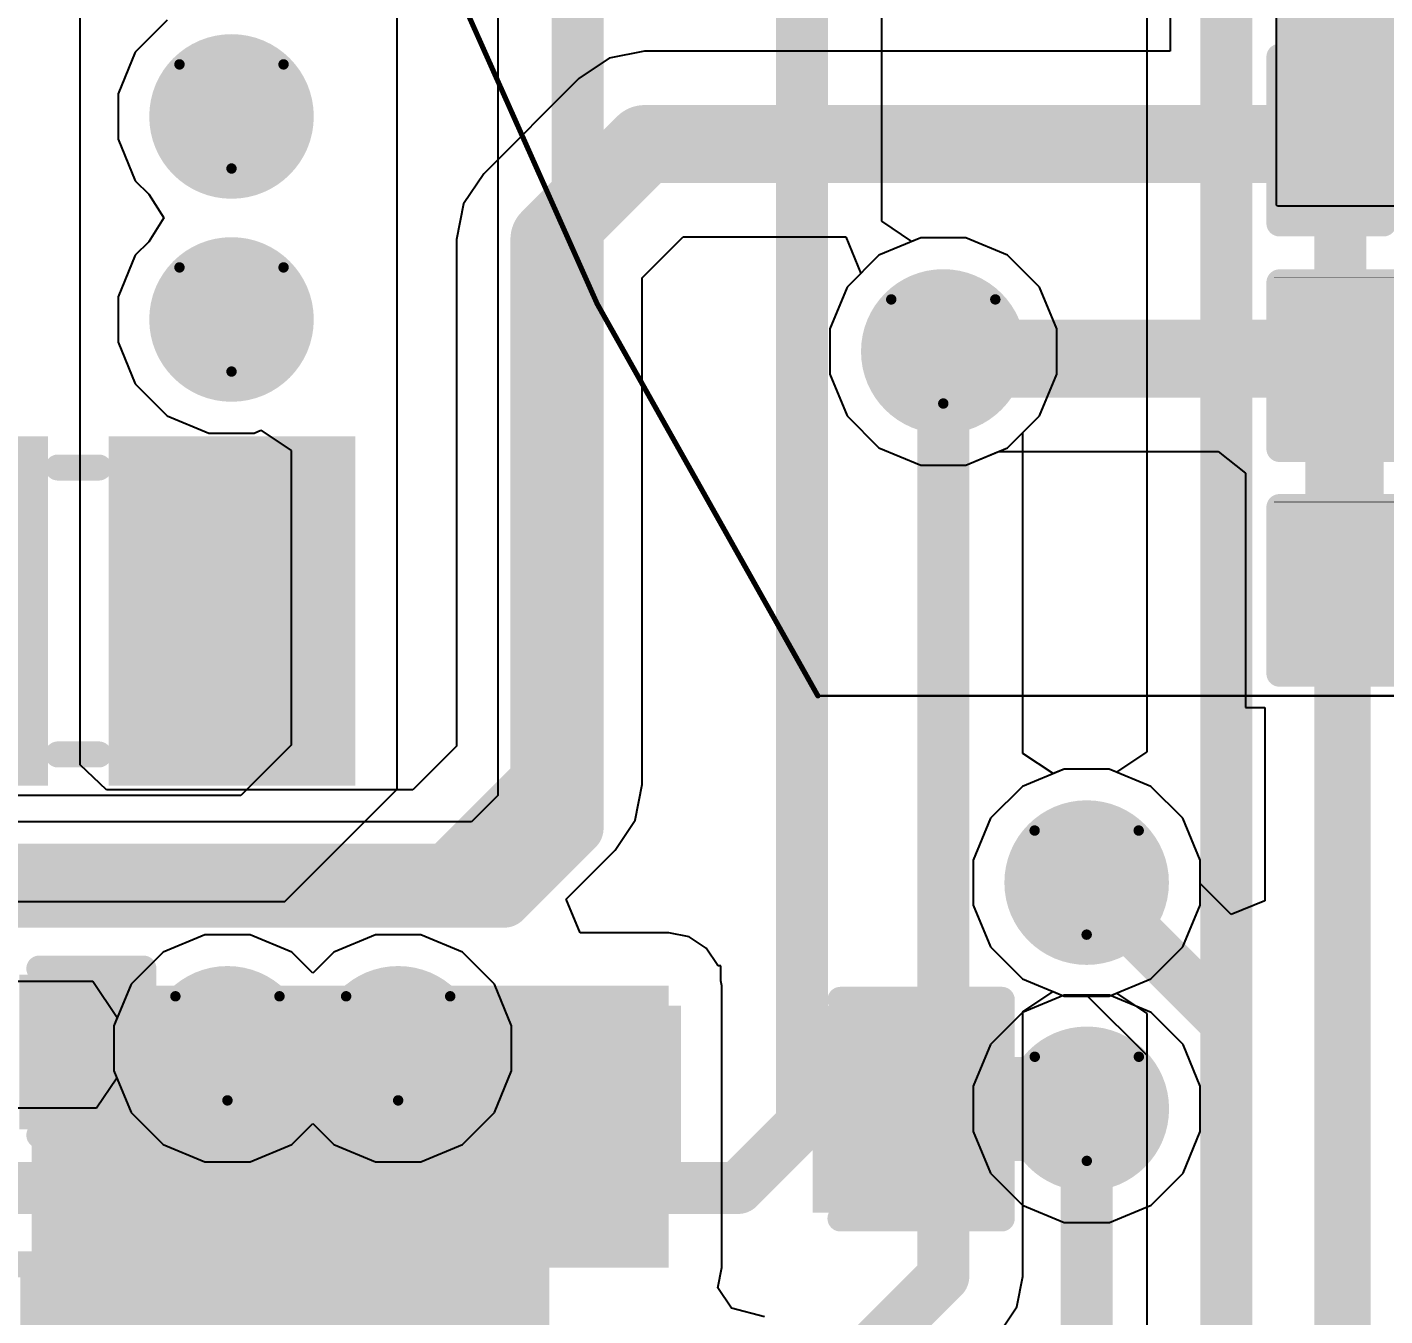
# Model space of a CAD drawing. Header units: inches. Extents: x -6 to 385, y -2 to 98.
# Drawn here: x 15.98 to 22.61, y 6.97 to 13.26 of the extents above; entities that cross this region are included whole.
import ezdxf

# ---------------------------------------------------------------- set-up
doc = ezdxf.new("R2010")
doc.units = ezdxf.units.IN
for name, color, linetype in [('Bottom Layer', 5, 'Continuous'), ('Bottom Overlay', 54, 'Continuous'), ('Bottom Paste', 16, 'Continuous'), ('Bottom Solder', 6, 'Continuous'), ('Dimensions', 6, 'Continuous'), ('Drill Drawing', 1, 'Continuous'), ('Layer 1', 16, 'Continuous'), ('Layer 2', 76, 'Continuous'), ('Top Layer', 1, 'Continuous'), ('Top Solder', 216, 'Continuous'), ('Via Holes', 16, 'Continuous')]:
    doc.layers.add(name, color=color, linetype=linetype)
doc.styles.add('Arial', font='', dxfattribs={"height": 0.2})
doc.styles.get('Arial').set_extended_font_data('Arial')

# ---------------------------------------------------------------- blocks, each defined once
blk = doc.blocks.new('R___0402_B_38')
at = {"layer": 'Bottom Layer'}
for points in [[(-0.2413025399999999, 0.3175025399999999), (-0.2413025400000001, -0.31749746), (-0.6985025399999999, -0.31749746), (-0.6985025399999999, 0.3175025400000001)], [(0.6985, 0.3175025399999999), (0.6985, -0.31749746), (0.2412999999999999, -0.31749746), (0.2413000000000001, 0.3175025400000001)]]:
    blk.add_hatch(color=5, dxfattribs=at).paths.add_polyline_path(points)
at = {"layer": 'Bottom Paste'}
for points in [[(-0.2413025399999999, 0.3175025399999999), (-0.2413025400000001, -0.31749746), (-0.6985025399999999, -0.31749746), (-0.6985025399999999, 0.3175025400000001)], [(0.6985, 0.3175025399999999), (0.6985, -0.31749746), (0.2412999999999999, -0.31749746), (0.2413000000000001, 0.3175025400000001)]]:
    blk.add_hatch(color=16, dxfattribs=at).paths.add_polyline_path(points)
at = {"layer": 'Bottom Solder'}
for points in [[(-0.1863013799999999, 0.3725036999999999), (-0.1863013800000001, -0.3724986200000001), (-0.7535037, -0.3724986199999999), (-0.7535037, 0.3725037)], [(0.75350116, 0.3725036999999999), (0.75350116, -0.3724986200000001), (0.1862988399999999, -0.3724986199999999), (0.18629884, 0.3725037)]]:
    blk.add_hatch(color=6, dxfattribs=at).paths.add_polyline_path(points)
at = {"layer": 'Bottom Overlay'}
for points, const_width in [([(-0.7874050799999999, -0.40639746), (-0.7874050799999999, 0.40640508)], 0.127), ([(-0.7874050799999999, 0.40640508), (0.78740254, 0.40640508)], 0.127), ([(0.7874, -0.40639746), (0.78740254, 0.40640508)], 0.127), ([(-0.8128, 0.4318), (0.8127974599999999, 0.43180254)], 0.0032258), ([(-0.7874050799999999, -0.40639746), (0.7874, -0.40639746)], 0.127)]:
    blk.add_lwpolyline(points, dxfattribs=dict(at, const_width=const_width))
for points, const_width in [([(-0.8191550799999999, 0.40640508, 1), (-0.75565508, 0.40640508, 1)], 0.0635), ([(-0.8191550799999999, 0.40640508, 1), (-0.75565508, 0.40640508, 1)], 0.0635), ([(0.75565254, 0.40640508, 1), (0.8191525399999998, 0.40640508, 1)], 0.0635), ([(0.75565254, 0.40640508, 1), (0.8191525399999998, 0.40640508, 1)], 0.0635), ([(-0.81360518, 0.4318, 1), (-0.8119948199999999, 0.4318, 1)], 0.0016129), ([(0.81199228, 0.43180254, 1), (0.8136026399999999, 0.43180254, 1)], 0.0016129), ([(-0.8191550799999999, -0.40639746, 1), (-0.75565508, -0.40639746, 1)], 0.0635), ([(-0.8191550799999999, -0.40639746, 1), (-0.75565508, -0.40639746, 1)], 0.0635), ([(0.7556499999999999, -0.40639746, 1), (0.8191499999999999, -0.40639746, 1)], 0.0635), ([(0.7556499999999999, -0.40639746, 1), (0.8191499999999999, -0.40639746, 1)], 0.0635)]:
    blk.add_lwpolyline(points, format="xyb", close=True, dxfattribs=dict(at, const_width=const_width))
blk = doc.blocks.new('R___0402_B_47')
at = {"layer": 'Bottom Layer'}
for points in [[(-0.24130508, 0.31750508), (-0.2413050799999999, -0.31749492), (-0.6985050799999999, -0.31749492), (-0.6985050799999999, 0.31750508)], [(0.69849746, 0.31750508), (0.69849746, -0.31749492), (0.24129746, -0.31749492), (0.24129746, 0.31750508)]]:
    blk.add_hatch(color=5, dxfattribs=at).paths.add_polyline_path(points)
at = {"layer": 'Bottom Paste'}
for points in [[(-0.24130508, 0.31750508), (-0.2413050799999999, -0.31749492), (-0.6985050799999999, -0.31749492), (-0.6985050799999999, 0.31750508)], [(0.69849746, 0.31750508), (0.69849746, -0.31749492), (0.24129746, -0.31749492), (0.24129746, 0.31750508)]]:
    blk.add_hatch(color=16, dxfattribs=at).paths.add_polyline_path(points)
at = {"layer": 'Bottom Solder'}
for points in [[(-0.18630392, 0.37250624), (-0.18630392, -0.37249608), (-0.75350624, -0.37249608), (-0.75350624, 0.37250624)], [(0.7534986199999999, 0.37250624), (0.7534986199999999, -0.37249608), (0.1862963, -0.37249608), (0.1862962999999999, 0.37250624)]]:
    blk.add_hatch(color=6, dxfattribs=at).paths.add_polyline_path(points)
at = {"layer": 'Bottom Overlay'}
for points, const_width in [([(-0.7874050799999999, 0.40640508), (-0.78740762, -0.4063923799999999)], 0.127), ([(0.7874, 0.4064076199999999), (-0.7874050799999999, 0.40640508)], 0.127), ([(0.7874, 0.4064076199999999), (0.78739746, -0.40639746)], 0.127), ([(0.8127974599999999, 0.43180254), (-0.8128, 0.4318)], 0.0032258), ([(0.78739746, -0.40639746), (-0.78740762, -0.4063923799999999)], 0.127)]:
    blk.add_lwpolyline(points, dxfattribs=dict(at, const_width=const_width))
for points, const_width in [([(-0.8191550799999999, 0.40640508, 1), (-0.75565508, 0.40640508, 1)], 0.0635), ([(-0.8191550799999999, 0.40640508, 1), (-0.75565508, 0.40640508, 1)], 0.0635), ([(0.7556499999999999, 0.4064076199999999, 1), (0.8191499999999999, 0.4064076199999999, 1)], 0.0635), ([(0.7556499999999999, 0.4064076199999999, 1), (0.8191499999999999, 0.4064076199999999, 1)], 0.0635), ([(-0.81360518, 0.4318, 1), (-0.8119948199999999, 0.4318, 1)], 0.0016129), ([(0.81199228, 0.43180254, 1), (0.8136026399999999, 0.43180254, 1)], 0.0016129), ([(-0.81915762, -0.4063923799999999, 1), (-0.7556576199999999, -0.4063923799999999, 1)], 0.0635), ([(-0.81915762, -0.4063923799999999, 1), (-0.7556576199999999, -0.4063923799999999, 1)], 0.0635), ([(0.7556474599999999, -0.40639746, 1), (0.8191474599999999, -0.40639746, 1)], 0.0635), ([(0.7556474599999999, -0.40639746, 1), (0.8191474599999999, -0.40639746, 1)], 0.0635)]:
    blk.add_lwpolyline(points, format="xyb", close=True, dxfattribs=dict(at, const_width=const_width))
blk = doc.blocks.new('R___0402_B_51')
at = {"layer": 'Bottom Layer'}
for points in [[(-0.2412999999999999, 0.3174999999999999), (-0.2413000000000001, -0.3175), (-0.6985, -0.3174999999999999), (-0.6985, 0.3175)], [(0.6985, 0.3175025399999999), (0.6985, -0.31749746), (0.2412999999999999, -0.31749746), (0.2413000000000001, 0.3175025400000001)]]:
    blk.add_hatch(color=5, dxfattribs=at).paths.add_polyline_path(points)
at = {"layer": 'Bottom Paste'}
for points in [[(-0.2412999999999999, 0.3174999999999999), (-0.2413000000000001, -0.3175), (-0.6985, -0.3174999999999999), (-0.6985, 0.3175)], [(0.6985, 0.3175025399999999), (0.6985, -0.31749746), (0.2412999999999999, -0.31749746), (0.2413000000000001, 0.3175025400000001)]]:
    blk.add_hatch(color=16, dxfattribs=at).paths.add_polyline_path(points)
at = {"layer": 'Bottom Solder'}
for points in [[(-0.1862988399999999, 0.3725011599999999), (-0.18629884, -0.3725011600000001), (-0.75350116, -0.3725011599999999), (-0.75350116, 0.3725011600000001)], [(0.75350116, 0.3725036999999999), (0.75350116, -0.3724986200000001), (0.1862988399999999, -0.3724986199999999), (0.18629884, 0.3725037)]]:
    blk.add_hatch(color=6, dxfattribs=at).paths.add_polyline_path(points)
at = {"layer": 'Bottom Overlay'}
for points, const_width in [([(-0.7874, -0.40639746), (-0.7874, 0.4064)], 0.127), ([(-0.7874, 0.4064), (0.7874, 0.4064)], 0.127), ([(0.7874, 0.4064), (0.78740254, -0.40640254)], 0.127), ([(-0.8128, 0.4318), (0.8128, 0.4318)], 0.0032258), ([(-0.7874, -0.40639746), (0.78740254, -0.40640254)], 0.127)]:
    blk.add_lwpolyline(points, dxfattribs=dict(at, const_width=const_width))
for points, const_width in [([(-0.8191499999999999, 0.4064, 1), (-0.7556499999999999, 0.4064, 1)], 0.0635), ([(-0.8191499999999999, 0.4064, 1), (-0.7556499999999999, 0.4064, 1)], 0.0635), ([(0.7556499999999999, 0.4064, 1), (0.8191499999999999, 0.4064, 1)], 0.0635), ([(0.7556499999999999, 0.4064, 1), (0.8191499999999999, 0.4064, 1)], 0.0635), ([(-0.81360518, 0.4318, 1), (-0.8119948199999999, 0.4318, 1)], 0.0016129), ([(0.8119948199999999, 0.4318, 1), (0.81360518, 0.4318, 1)], 0.0016129), ([(-0.8191499999999999, -0.40639746, 1), (-0.7556499999999999, -0.40639746, 1)], 0.0635), ([(-0.8191499999999999, -0.40639746, 1), (-0.7556499999999999, -0.40639746, 1)], 0.0635), ([(0.75565254, -0.40640254, 1), (0.8191525399999998, -0.40640254, 1)], 0.0635), ([(0.75565254, -0.40640254, 1), (0.8191525399999998, -0.40640254, 1)], 0.0635)]:
    blk.add_lwpolyline(points, format="xyb", close=True, dxfattribs=dict(at, const_width=const_width))
blk = doc.blocks.new('C___0603_B_87')
at = {"layer": 'Bottom Layer'}
for points in [[(-1.143, -0.4445), (-1.143, 0.4445), (-0.3809999999999999, 0.4445), (-0.3809999999999999, -0.4445)], [(0.3809999999999999, -0.4445), (0.3809999999999999, 0.4445), (1.143, 0.4445), (1.143, -0.4445)]]:
    blk.add_hatch(color=5, dxfattribs=at).paths.add_polyline_path(points)
at = {"layer": 'Bottom Paste'}
for points in [[(-1.143, -0.4445), (-1.143, 0.4445), (-0.3809999999999999, 0.4445), (-0.3809999999999999, -0.4445)], [(0.3809999999999999, -0.4445), (0.3809999999999999, 0.4445), (1.143, 0.4445), (1.143, -0.4445)]]:
    blk.add_hatch(color=16, dxfattribs=at).paths.add_polyline_path(points)
at = {"layer": 'Bottom Solder'}
for points in [[(-1.20299988, -0.50449988), (-1.20299988, 0.50449988), (-0.3210001199999999, 0.50449988), (-0.3210001199999999, -0.50449988)], [(0.3210001199999999, -0.50449988), (0.3210001199999999, 0.50449988), (1.20299988, 0.50449988), (1.20299988, -0.50449988)]]:
    blk.add_hatch(color=6, dxfattribs=at).paths.add_polyline_path(points)
at = {"layer": 'Bottom Overlay', "const_width": 0.127}
for points in [[(-0.45720254, 0.5333974599999999), (-1.24460254, 0.5333974599999999)], [(-1.2446, -0.5334), (-1.24460254, 0.5333974599999999)], [(1.2446, 0.53340254), (0.4571999999999999, 0.53340254)], [(1.24460254, -0.5333974599999999), (1.2446, 0.53340254)], [(-0.4571999999999999, -0.5334), (-1.2446, -0.5334)], [(1.24460254, -0.5333974599999999), (0.45720254, -0.5333974599999999)]]:
    blk.add_lwpolyline(points, dxfattribs=at)
at = {"layer": 'Bottom Overlay', "const_width": 0.0635}
for points in [[(-1.27635254, 0.5333974599999999, 1), (-1.21285254, 0.5333974599999999, 1)], [(-1.27635254, 0.5333974599999999, 1), (-1.21285254, 0.5333974599999999, 1)], [(-0.4889525399999999, 0.5333974599999999, 1), (-0.42545254, 0.5333974599999999, 1)], [(0.42545, 0.53340254, 1), (0.4889499999999999, 0.53340254, 1)], [(1.21285, 0.53340254, 1), (1.27635, 0.53340254, 1)], [(1.21285, 0.53340254, 1), (1.27635, 0.53340254, 1)], [(-1.27635, -0.5334, 1), (-1.21285, -0.5334, 1)], [(-1.27635, -0.5334, 1), (-1.21285, -0.5334, 1)], [(-0.4889499999999999, -0.5334, 1), (-0.42545, -0.5334, 1)], [(0.42545254, -0.5333974599999999, 1), (0.4889525399999999, -0.5333974599999999, 1)], [(1.21285254, -0.5333974599999999, 1), (1.27635254, -0.5333974599999999, 1)], [(1.21285254, -0.5333974599999999, 1), (1.27635254, -0.5333974599999999, 1)]]:
    blk.add_lwpolyline(points, format="xyb", close=True, dxfattribs=at)
blk = doc.blocks.new('C___0402_B_88')
at = {"layer": 'Bottom Layer'}
for points in [[(-0.2412974599999999, 0.3175025399999999), (-0.24129746, -0.31749746), (-0.69849746, -0.31749746), (-0.69849746, 0.3175025400000001)], [(0.6985, 0.3175025399999999), (0.6985, -0.31749746), (0.2412999999999999, -0.31749746), (0.2413000000000001, 0.3175025400000001)]]:
    blk.add_hatch(color=5, dxfattribs=at).paths.add_polyline_path(points)
at = {"layer": 'Bottom Paste'}
for points in [[(-0.2412974599999999, 0.3175025399999999), (-0.24129746, -0.31749746), (-0.69849746, -0.31749746), (-0.69849746, 0.3175025400000001)], [(0.6985, 0.3175025399999999), (0.6985, -0.31749746), (0.2412999999999999, -0.31749746), (0.2413000000000001, 0.3175025400000001)]]:
    blk.add_hatch(color=16, dxfattribs=at).paths.add_polyline_path(points)
at = {"layer": 'Bottom Solder'}
for points in [[(-0.1812975799999999, 0.3775024199999999), (-0.1812975800000001, -0.3774973400000001), (-0.7584973399999999, -0.3774973399999999), (-0.7584973399999999, 0.3775024200000001)], [(0.7584998799999999, 0.3775024199999999), (0.7584998799999999, -0.3774973400000001), (0.1813001199999999, -0.3774973399999999), (0.1813001200000001, 0.3775024200000001)]]:
    blk.add_hatch(color=6, dxfattribs=at).paths.add_polyline_path(points)
at = {"layer": 'Bottom Overlay', "const_width": 0.127}
for points in [[(-0.7874, 0.40640508), (-0.2794, 0.4064076199999999)], [(-0.7874, -0.40639746), (-0.7874, 0.40640508)], [(0.2794, 0.40640508), (0.78740254, 0.40640508)], [(0.7874, -0.40639746), (0.78740254, 0.40640508)], [(-0.7874, -0.40639746), (-0.27939746, -0.40639492)], [(0.2794, -0.40639746), (0.7874, -0.40639746)]]:
    blk.add_lwpolyline(points, dxfattribs=at)
at = {"layer": 'Bottom Overlay', "const_width": 0.0635}
for points in [[(-0.8191499999999999, 0.40640508, 1), (-0.7556499999999999, 0.40640508, 1)], [(-0.8191499999999999, 0.40640508, 1), (-0.7556499999999999, 0.40640508, 1)], [(-0.31115, 0.4064076199999999, 1), (-0.24765, 0.4064076199999999, 1)], [(0.24765, 0.40640508, 1), (0.31115, 0.40640508, 1)], [(0.75565254, 0.40640508, 1), (0.8191525399999998, 0.40640508, 1)], [(0.75565254, 0.40640508, 1), (0.8191525399999998, 0.40640508, 1)], [(-0.8191499999999999, -0.40639746, 1), (-0.7556499999999999, -0.40639746, 1)], [(-0.8191499999999999, -0.40639746, 1), (-0.7556499999999999, -0.40639746, 1)], [(-0.31114746, -0.40639492, 1), (-0.24764746, -0.40639492, 1)], [(0.24765, -0.40639746, 1), (0.31115, -0.40639746, 1)], [(0.7556499999999999, -0.40639746, 1), (0.8191499999999999, -0.40639746, 1)], [(0.7556499999999999, -0.40639746, 1), (0.8191499999999999, -0.40639746, 1)]]:
    blk.add_lwpolyline(points, format="xyb", close=True, dxfattribs=at)
blk = doc.blocks.new('T____0805_B_97')
at = {"layer": 'Bottom Layer'}
for points in [[(-1.24999623, 0.75000231), (-0.24999569, 0.75000231), (-0.24999569, -0.74999723), (-1.24999623, -0.74999723)], [(0.25000077, 0.75000231), (1.25000131, 0.75000231), (1.25000131, -0.74999723), (0.25000077, -0.74999723)]]:
    blk.add_hatch(color=5, dxfattribs=at).paths.add_polyline_path(points)
at = {"layer": 'Bottom Paste'}
for points in [[(-1.24999623, 0.75000231), (-0.24999569, 0.75000231), (-0.24999569, -0.74999723), (-1.24999623, -0.74999723)], [(0.25000077, 0.75000231), (1.25000131, 0.75000231), (1.25000131, -0.74999723), (0.25000077, -0.74999723)]]:
    blk.add_hatch(color=16, dxfattribs=at).paths.add_polyline_path(points)
at = {"layer": 'Bottom Solder'}
for points in [[(-1.35159623, 0.85160231), (-0.14839569, 0.85160231), (-0.14839569, -0.85159723), (-1.35159623, -0.85159723)], [(0.14840077, 0.85160231), (1.35160131, 0.85160231), (1.35160131, -0.85159723), (0.14840077, -0.85159723)]]:
    blk.add_hatch(color=6, dxfattribs=at).paths.add_polyline_path(points)
at = {"layer": 'Bottom Overlay', "const_width": 0.127}
for points in [[(-0.09999726, 0.7000036799999999), (0.10000234, 0.7000011399999999)], [(-0.09999726, -0.7000036799999999), (0.10000234, -0.6999985999999999)]]:
    blk.add_lwpolyline(points, dxfattribs=at)
at = {"layer": 'Bottom Overlay', "const_width": 0.0635}
for points in [[(-0.13174726, 0.7000036799999999, 1), (-0.06824726, 0.7000036799999999, 1)], [(0.06825234, 0.7000011399999999, 1), (0.13175234, 0.7000011399999999, 1)], [(-0.13174726, -0.7000036799999999, 1), (-0.06824726, -0.7000036799999999, 1)], [(0.06825234, -0.6999985999999999, 1), (0.13175234, -0.6999985999999999, 1)]]:
    blk.add_lwpolyline(points, format="xyb", close=True, dxfattribs=at)
at = {"layer": 'Bottom Overlay', "style": 'Arial', "text_generation_flag": 2}
blk.add_text('+', height=0.635, rotation=180, dxfattribs=at).set_placement((-1.26969774, 1.6153638))
blk = doc.blocks.new('C___0402_B_98')
at = {"layer": 'Bottom Layer'}
for points in [[(-0.2413, 0.3175), (-0.2412999999999999, -0.3175), (-0.6985, -0.3175), (-0.6985, 0.3175)], [(0.6985, 0.3175), (0.6985, -0.3175), (0.2413, -0.3175), (0.2412999999999999, 0.3175)]]:
    blk.add_hatch(color=5, dxfattribs=at).paths.add_polyline_path(points)
at = {"layer": 'Bottom Paste'}
for points in [[(-0.2413, 0.3175), (-0.2412999999999999, -0.3175), (-0.6985, -0.3175), (-0.6985, 0.3175)], [(0.6985, 0.3175), (0.6985, -0.3175), (0.2413, -0.3175), (0.2412999999999999, 0.3175)]]:
    blk.add_hatch(color=16, dxfattribs=at).paths.add_polyline_path(points)
at = {"layer": 'Bottom Solder'}
for points in [[(-0.18130012, 0.37749988), (-0.18130012, -0.37749988), (-0.7584998799999999, -0.37749988), (-0.7584998799999999, 0.37749988)], [(0.7584998799999999, 0.37749988), (0.7584998799999999, -0.37749988), (0.18130012, -0.37749988), (0.18130012, 0.37749988)]]:
    blk.add_hatch(color=6, dxfattribs=at).paths.add_polyline_path(points)
at = {"layer": 'Bottom Overlay', "const_width": 0.127}
for points in [[(-0.7874, 0.4064), (-0.7874, -0.4064)], [(-0.2794, 0.4064), (-0.7874, 0.4064)], [(0.7874, 0.4064), (0.2794, 0.4064)], [(0.7874, 0.4064), (0.7874, -0.4064)], [(-0.2794, -0.4064), (-0.7874, -0.4064)], [(0.7874, -0.4064), (0.2794, -0.4064)]]:
    blk.add_lwpolyline(points, dxfattribs=at)
at = {"layer": 'Bottom Overlay', "const_width": 0.0635}
for points in [[(-0.8191499999999999, 0.4064, 1), (-0.7556499999999999, 0.4064, 1)], [(-0.8191499999999999, 0.4064, 1), (-0.7556499999999999, 0.4064, 1)], [(-0.31115, 0.4064, 1), (-0.24765, 0.4064, 1)], [(0.24765, 0.4064, 1), (0.31115, 0.4064, 1)], [(0.7556499999999999, 0.4064, 1), (0.8191499999999999, 0.4064, 1)], [(0.7556499999999999, 0.4064, 1), (0.8191499999999999, 0.4064, 1)], [(-0.8191499999999999, -0.4064, 1), (-0.7556499999999999, -0.4064, 1)], [(-0.8191499999999999, -0.4064, 1), (-0.7556499999999999, -0.4064, 1)], [(-0.31115, -0.4064, 1), (-0.24765, -0.4064, 1)], [(0.24765, -0.4064, 1), (0.31115, -0.4064, 1)], [(0.7556499999999999, -0.4064, 1), (0.8191499999999999, -0.4064, 1)], [(0.7556499999999999, -0.4064, 1), (0.8191499999999999, -0.4064, 1)]]:
    blk.add_lwpolyline(points, format="xyb", close=True, dxfattribs=at)

msp = doc.modelspace()

# ---------------------------------------------------------------- hatches: boundary and pattern name
at = {"layer": 'Bottom Layer'}
for points in [[(22.07800004, 12.39391984), (22.867366, 12.39391984), (22.867366, 17.29499716), (22.07800004, 17.29499716)], [(16.00130404, 5.91549744), (18.52924412, 5.91549744), (18.52924412, 8.5852), (16.00130404, 8.5852)], [(17.23758808, 7.210313239999999), (19.11170676, 7.210313239999999), (19.11170676, 8.5852), (17.23758808, 8.5852)]]:
    msp.add_hatch(color=5, dxfattribs=at).paths.add_polyline_path(points)
h = msp.add_hatch(color=5, dxfattribs=at)
edge = h.paths.add_edge_path()
edge.add_arc((16.9774362, 12.827), 0.2999994, 0, 360)
h = msp.add_hatch(color=5, dxfattribs=at)
edge = h.paths.add_edge_path()
edge.add_arc((16.9774362, 11.8364), 0.2999994, 0, 360)
h = msp.add_hatch(color=5, dxfattribs=at)
edge = h.paths.add_edge_path()
edge.add_arc((20.45179044, 11.68029668), 0.2999994, 0, 360)
h = msp.add_hatch(color=5, dxfattribs=at)
edge = h.paths.add_edge_path()
edge.add_arc((21.1516214, 9.088754999999999), 0.2999994, 0, 360)
h = msp.add_hatch(color=5, dxfattribs=at)
edge = h.paths.add_edge_path()
edge.add_arc((16.9576115, 8.28000376), 0.2999994, 0, 360)
h = msp.add_hatch(color=5, dxfattribs=at)
edge = h.paths.add_edge_path()
edge.add_arc((17.7909093, 8.28000376), 0.2999994, 0, 360)
h = msp.add_hatch(color=5, dxfattribs=at)
edge = h.paths.add_edge_path()
edge.add_arc((21.15238848, 7.984896399999999), 0.2999994, 0, 360)
at = {"layer": 'Bottom Solder'}
h = msp.add_hatch(color=6, dxfattribs=at)
edge = h.paths.add_edge_path()
edge.add_arc((16.9774362, 12.827), 0.4015993999999999, 0, 360)
h = msp.add_hatch(color=6, dxfattribs=at)
edge = h.paths.add_edge_path()
edge.add_arc((16.9774362, 11.8364), 0.4015993999999999, 0, 360)
h = msp.add_hatch(color=6, dxfattribs=at)
edge = h.paths.add_edge_path()
edge.add_arc((20.45179044, 11.68029668), 0.4015993999999999, 0, 360)
h = msp.add_hatch(color=6, dxfattribs=at)
edge = h.paths.add_edge_path()
edge.add_arc((21.1516214, 9.088754999999999), 0.4015993999999999, 0, 360)
h = msp.add_hatch(color=6, dxfattribs=at)
edge = h.paths.add_edge_path()
edge.add_arc((16.9576115, 8.28000376), 0.4015993999999999, 0, 360)
h = msp.add_hatch(color=6, dxfattribs=at)
edge = h.paths.add_edge_path()
edge.add_arc((17.7909093, 8.28000376), 0.4015993999999999, 0, 360)
h = msp.add_hatch(color=6, dxfattribs=at)
edge = h.paths.add_edge_path()
edge.add_arc((21.15238848, 7.984896399999999), 0.4015993999999999, 0, 360)
at = {"layer": 'Layer 1'}
h = msp.add_hatch(color=16, dxfattribs=at)
edge = h.paths.add_edge_path()
edge.add_arc((16.9774362, 12.827), 0.2999994, 0, 360)
h = msp.add_hatch(color=16, dxfattribs=at)
edge = h.paths.add_edge_path()
edge.add_arc((16.9774362, 11.8364), 0.2999994, 0, 360)
h = msp.add_hatch(color=16, dxfattribs=at)
edge = h.paths.add_edge_path()
edge.add_arc((20.45179044, 11.68029668), 0.2999994, 0, 360)
h = msp.add_hatch(color=16, dxfattribs=at)
edge = h.paths.add_edge_path()
edge.add_arc((21.1516214, 9.088754999999999), 0.2999994, 0, 360)
h = msp.add_hatch(color=16, dxfattribs=at)
edge = h.paths.add_edge_path()
edge.add_arc((16.9576115, 8.28000376), 0.2999994, 0, 360)
h = msp.add_hatch(color=16, dxfattribs=at)
edge = h.paths.add_edge_path()
edge.add_arc((17.7909093, 8.28000376), 0.2999994, 0, 360)
h = msp.add_hatch(color=16, dxfattribs=at)
edge = h.paths.add_edge_path()
edge.add_arc((21.15238848, 7.984896399999999), 0.2999994, 0, 360)
at = {"layer": 'Layer 2'}
h = msp.add_hatch(color=76, dxfattribs=at)
edge = h.paths.add_edge_path()
edge.add_arc((16.9774362, 12.827), 0.2999994, 0, 360)
h = msp.add_hatch(color=76, dxfattribs=at)
edge = h.paths.add_edge_path()
edge.add_arc((16.9774362, 11.8364), 0.2999994, 0, 360)
h = msp.add_hatch(color=76, dxfattribs=at)
edge = h.paths.add_edge_path()
edge.add_arc((20.45179044, 11.68029668), 0.2999994, 0, 360)
h = msp.add_hatch(color=76, dxfattribs=at)
edge = h.paths.add_edge_path()
edge.add_arc((21.1516214, 9.088754999999999), 0.2999994, 0, 360)
h = msp.add_hatch(color=76, dxfattribs=at)
edge = h.paths.add_edge_path()
edge.add_arc((16.9576115, 8.28000376), 0.2999994, 0, 360)
h = msp.add_hatch(color=76, dxfattribs=at)
edge = h.paths.add_edge_path()
edge.add_arc((17.7909093, 8.28000376), 0.2999994, 0, 360)
h = msp.add_hatch(color=76, dxfattribs=at)
edge = h.paths.add_edge_path()
edge.add_arc((21.15238848, 7.984896399999999), 0.2999994, 0, 360)
at = {"layer": 'Top Layer'}
h = msp.add_hatch(color=1, dxfattribs=at)
edge = h.paths.add_edge_path()
edge.add_arc((16.9774362, 12.827), 0.2999994, 0, 360)
h = msp.add_hatch(color=1, dxfattribs=at)
edge = h.paths.add_edge_path()
edge.add_arc((16.9774362, 11.8364), 0.2999994, 0, 360)
h = msp.add_hatch(color=1, dxfattribs=at)
edge = h.paths.add_edge_path()
edge.add_arc((20.45179044, 11.68029668), 0.2999994, 0, 360)
h = msp.add_hatch(color=1, dxfattribs=at)
edge = h.paths.add_edge_path()
edge.add_arc((21.1516214, 9.088754999999999), 0.2999994, 0, 360)
h = msp.add_hatch(color=1, dxfattribs=at)
edge = h.paths.add_edge_path()
edge.add_arc((16.9576115, 8.28000376), 0.2999994, 0, 360)
h = msp.add_hatch(color=1, dxfattribs=at)
edge = h.paths.add_edge_path()
edge.add_arc((17.7909093, 8.28000376), 0.2999994, 0, 360)
h = msp.add_hatch(color=1, dxfattribs=at)
edge = h.paths.add_edge_path()
edge.add_arc((21.15238848, 7.984896399999999), 0.2999994, 0, 360)
at = {"layer": 'Top Solder'}
h = msp.add_hatch(color=216, dxfattribs=at)
edge = h.paths.add_edge_path()
edge.add_arc((16.9774362, 12.827), 0.4015993999999999, 0, 360)
h = msp.add_hatch(color=216, dxfattribs=at)
edge = h.paths.add_edge_path()
edge.add_arc((16.9774362, 11.8364), 0.4015993999999999, 0, 360)
h = msp.add_hatch(color=216, dxfattribs=at)
edge = h.paths.add_edge_path()
edge.add_arc((20.45179044, 11.68029668), 0.4015993999999999, 0, 360)
h = msp.add_hatch(color=216, dxfattribs=at)
edge = h.paths.add_edge_path()
edge.add_arc((21.1516214, 9.088754999999999), 0.4015993999999999, 0, 360)
h = msp.add_hatch(color=216, dxfattribs=at)
edge = h.paths.add_edge_path()
edge.add_arc((16.9576115, 8.28000376), 0.4015993999999999, 0, 360)
h = msp.add_hatch(color=216, dxfattribs=at)
edge = h.paths.add_edge_path()
edge.add_arc((17.7909093, 8.28000376), 0.4015993999999999, 0, 360)
h = msp.add_hatch(color=216, dxfattribs=at)
edge = h.paths.add_edge_path()
edge.add_arc((21.15238848, 7.984896399999999), 0.4015993999999999, 0, 360)
at = {"layer": 'Via Holes'}
h = msp.add_hatch(color=7, dxfattribs=at)
edge = h.paths.add_edge_path()
edge.add_arc((16.9774362, 12.827), 0.1499997, 0, 360)
h = msp.add_hatch(color=7, dxfattribs=at)
edge = h.paths.add_edge_path()
edge.add_arc((16.9774362, 11.8364), 0.1499997, 0, 360)
h = msp.add_hatch(color=7, dxfattribs=at)
edge = h.paths.add_edge_path()
edge.add_arc((20.45179044, 11.68029668), 0.1499997, 0, 360)
h = msp.add_hatch(color=7, dxfattribs=at)
edge = h.paths.add_edge_path()
edge.add_arc((21.1516214, 9.088754999999999), 0.1499997, 0, 360)
h = msp.add_hatch(color=7, dxfattribs=at)
edge = h.paths.add_edge_path()
edge.add_arc((16.9576115, 8.28000376), 0.1499997, 0, 360)
h = msp.add_hatch(color=7, dxfattribs=at)
edge = h.paths.add_edge_path()
edge.add_arc((17.7909093, 8.28000376), 0.1499997, 0, 360)
h = msp.add_hatch(color=7, dxfattribs=at)
edge = h.paths.add_edge_path()
edge.add_arc((21.15238848, 7.984896399999999), 0.1499997, 0, 360)

# ---------------------------------------------------------------- linework, layer by layer
at = {"layer": 'Bottom Layer'}
for p, q in [((16.23888294, 9.664006579999999), (16.23888294, 18.669)), ((22.07800004, 12.39391984), (22.07800004, 17.2949997)), ((21.56004832, 13.45352402), (21.56004832, 13.14537376)), ((18.99403872, 13.1453763), (18.82060498, 13.11087548)), ((18.99405142, 13.14537376), (18.99403872, 13.1453763)), ((21.56004832, 13.14537376), (18.99405142, 13.14537376)), ((18.82060498, 13.11087548), (18.673572, 13.01263336)), ((18.67356692, 13.01262574), (18.20877994, 12.5478413)), ((18.673572, 13.01263336), (18.67356692, 13.01262574)), ((18.20877994, 12.5478413), (18.11053782, 12.40081086)), ((18.11053782, 12.40081086), (18.07603954, 12.22737458)), ((22.08281588, 12.389104), (22.07800004, 12.39391984)), ((22.867366, 12.389104), (22.08281588, 12.389104)), ((18.07603954, 12.22737458), (18.07603954, 9.75482936)), ((18.98245378, 12.03964826), (19.1817625, 12.23895952)), ((19.1817625, 12.23895952), (19.97553028, 12.23895952)), ((19.97553028, 12.23895952), (20.04918012, 12.06115952)), ((18.98245378, 9.567118279999999), (18.98245378, 12.03964826)), ((20.04918012, 12.06115952), (19.98213174, 11.99411114)), ((19.98213174, 11.99411114), (19.89779104, 11.79049458)), ((19.89779104, 11.79049458), (19.89779104, 11.57009878)), ((19.89779104, 11.57009878), (19.98213174, 11.36648222)), ((19.98213174, 11.36648222), (20.13797598, 11.21063798)), ((20.13797598, 11.21063798), (20.34159254, 11.12629728)), ((20.56198834, 11.12629728), (20.72171116, 11.19245666)), ((20.72171116, 11.19245666), (21.79385532, 11.19245666)), ((21.79385532, 11.19245666), (21.92756092, 11.08599764)), ((20.34159254, 11.12629728), (20.56198834, 11.12629728)), ((21.92756092, 11.08599764), (21.92756092, 9.943000179999999)), ((21.92756092, 9.943000179999999), (22.02169586, 9.943000179999999)), ((22.02169586, 9.943000179999999), (22.02169586, 9.00036046)), ((18.07603954, 9.75482936), (17.86316976, 9.541962119999999)), ((16.36664494, 9.541962119999999), (16.23888294, 9.664006579999999)), ((21.0414235, 9.6427544), (20.83780694, 9.558413700000001)), ((21.2618193, 9.6427544), (21.0414235, 9.6427544)), ((21.46543586, 9.558413700000001), (21.2618193, 9.6427544)), ((18.9479555, 9.39367184), (18.98245632, 9.56710558)), ((18.98245632, 9.56710558), (18.98245378, 9.567118279999999)), ((20.83780694, 9.558413700000001), (20.6819627, 9.40256946)), ((21.6212801, 9.40256946), (21.46543586, 9.558413700000001)), ((17.86316976, 9.541962119999999), (16.36664494, 9.541962119999999)), ((18.84971338, 9.24663886), (18.9479555, 9.39367184)), ((20.6819627, 9.40256946), (20.597622, 9.1989529)), ((21.7056208, 9.1989529), (21.6212801, 9.40256946)), ((18.61151472, 9.00844274), (18.84970576, 9.24663378)), ((18.84970576, 9.24663378), (18.84971338, 9.24663886)), ((20.597622, 9.1989529), (20.597622, 8.9785571)), ((21.7056208, 9.08412712), (21.7056208, 9.1989529)), ((21.85742898, 8.932318939999998), (21.7056208, 9.08412712)), ((18.67955878, 8.84417586), (18.61151472, 9.00844274)), ((20.597622, 8.9785571), (20.6819627, 8.77494054)), ((22.02169586, 9.00036046), (21.85742898, 8.932318939999998)), ((19.1117093, 8.84417586), (18.67955878, 8.84417586)), ((19.21081502, 8.82446292), (19.1117093, 8.84417586)), ((19.29483314, 8.768323839999999), (19.21081502, 8.82446292)), ((19.35097222, 8.68430572), (19.29483314, 8.768323839999999)), ((20.6819627, 8.77494054), (20.83780694, 8.619096299999999)), ((19.3514599, 8.681859699999999), (19.35097222, 8.68430572)), ((19.3657093, 8.681859699999999), (19.3514599, 8.681859699999999)), ((19.3657093, 8.610216459999998), (19.3657093, 8.681859699999999)), ((20.83780694, 8.619096299999999), (21.0414235, 8.534755599999999)), ((19.37068516, 8.5852), (19.3657093, 8.610216459999998)), ((19.37068516, 7.210313239999999), (19.37068516, 8.5852)), ((21.0414235, 8.534755599999999), (21.15624928, 8.534755599999999)), ((21.15624928, 8.534755599999999), (21.44492282, 8.24608206)), ((21.44492282, 8.24608206), (21.44492282, 4.5209587)), ((19.35097222, 7.11121006), (19.37068516, 7.210313239999999)), ((19.418173, 7.01224912), (19.35097222, 7.11121006)), ((19.57832, 6.96962792), (19.418173, 7.01224912))]:
    msp.add_line(p, q, dxfattribs=at)
for points, const_width in [([(18.52924666, 12.22737458), (18.99403872, 12.69216664)], 0.3809999999999999), ([(18.99403872, 12.69216664), (22.3909128, 12.69216664)], 0.3809999999999999), ([(22.3909128, 12.69216664), (22.410166, 12.71141984)], 0.3809999999999999), ([(18.52924666, 9.56710558), (18.52924666, 12.22737458)], 0.3809999999999999), ([(20.55339044, 11.68029668), (20.58802334, 11.64566378)], 0.3809999999999999), ([(20.58802334, 11.64566378), (22.37553056, 11.64566378)], 0.3809999999999999), ([(22.37553056, 11.64566378), (22.41016346, 11.61103088)], 0.3809999999999999), ([(22.41016092, 10.51450018), (22.41016092, 11.61103088)], 0.3809999999999999), ([(22.41016092, 2.72516092), (22.41016092, 10.51450018)], 0.254), ([(18.05089608, 9.088754999999999), (18.52924666, 9.56710558)], 0.3809999999999999), ([(13.17168054, 9.088754999999999), (18.05089608, 9.088754999999999)], 0.3809999999999999), ([(21.1516214, 9.088754999999999), (21.83338788, 8.406988519999999)], 0.254), ([(21.83338788, 3.9494587), (21.83338788, 8.406988519999999)], 0.254), ([(20.26756424, 7.99621464), (20.27964956, 7.984129319999999)], 0.508), ([(20.27964956, 7.984129319999999), (21.1516214, 7.984129319999999)], 0.508), ([(21.1516214, 7.984129319999999), (21.15238848, 7.984896399999999)], 0.508), ([(20.2547093, 7.9833597), (20.26756424, 7.99621464)], 0.254), ([(21.15238848, 5.375782999999999), (21.15238848, 7.984896399999999)], 0.254), ([(16.2957637, 7.6023597), (16.29576624, 7.60236224)], 0.508), ([(16.29576624, 7.60236224), (17.0592115, 7.60236224)], 0.508)]:
    msp.add_lwpolyline(points, dxfattribs=dict(at, const_width=const_width))
for points, const_width in [([(18.89878872, 12.69216664, 1), (19.08928872, 12.69216664, 1)], 0.1905), ([(18.89878872, 12.69216664, 1), (19.08928872, 12.69216664, 1)], 0.1905), ([(22.2956628, 12.69216664, 1), (22.4861628, 12.69216664, 1)], 0.1905), ([(22.2956628, 12.69216664, 1), (22.4861628, 12.69216664, 1)], 0.1905), ([(22.314916, 12.71141984, 1), (22.505416, 12.71141984, 1)], 0.1905), ([(18.43399666, 12.22737458, 1), (18.62449666, 12.22737458, 1)], 0.1905), ([(18.43399666, 12.22737458, 1), (18.62449666, 12.22737458, 1)], 0.1905), ([(20.45814044, 11.68029668, 1), (20.64864044, 11.68029668, 1)], 0.1905), ([(20.49277334, 11.64566378, 1), (20.68327334, 11.64566378, 1)], 0.1905), ([(20.49277334, 11.64566378, 1), (20.68327334, 11.64566378, 1)], 0.1905), ([(22.28028056, 11.64566378, 1), (22.47078056, 11.64566378, 1)], 0.1905), ([(22.28028056, 11.64566378, 1), (22.47078056, 11.64566378, 1)], 0.1905), ([(22.31491092, 11.61103088, 1), (22.50541092, 11.61103088, 1)], 0.1905), ([(22.31491346, 11.61103088, 1), (22.50541346, 11.61103088, 1)], 0.1905), ([(22.31491092, 10.51450018, 1), (22.50541092, 10.51450018, 1)], 0.1905), ([(22.34666092, 10.51450018, 1), (22.47366092, 10.51450018, 1)], 0.127), ([(18.43399666, 9.56710558, 1), (18.62449666, 9.56710558, 1)], 0.1905), ([(18.43399666, 9.56710558, 1), (18.62449666, 9.56710558, 1)], 0.1905), ([(17.95564608, 9.088754999999999, 1), (18.14614608, 9.088754999999999, 1)], 0.1905), ([(17.95564608, 9.088754999999999, 1), (18.14614608, 9.088754999999999, 1)], 0.1905), ([(21.0881214, 9.088754999999999, 1), (21.2151214, 9.088754999999999, 1)], 0.127), ([(21.76988788, 8.406988519999999, 1), (21.89688788, 8.406988519999999, 1)], 0.127), ([(21.76988788, 8.406988519999999, 1), (21.89688788, 8.406988519999999, 1)], 0.127), ([(20.14056424, 7.99621464, 1), (20.39456424, 7.99621464, 1)], 0.254), ([(20.15264956, 7.984129319999999, 1), (20.40664956, 7.984129319999999, 1)], 0.254), ([(20.15264956, 7.984129319999999, 1), (20.40664956, 7.984129319999999, 1)], 0.254), ([(21.0246214, 7.984129319999999, 1), (21.2786214, 7.984129319999999, 1)], 0.254), ([(21.0246214, 7.984129319999999, 1), (21.2786214, 7.984129319999999, 1)], 0.254), ([(21.02538848, 7.984896399999999, 1), (21.27938848, 7.984896399999999, 1)], 0.254), ([(20.1912093, 7.9833597, 1), (20.3182093, 7.9833597, 1)], 0.127), ([(20.20406424, 7.99621464, 1), (20.33106424, 7.99621464, 1)], 0.127), ([(21.08888848, 7.984896399999999, 1), (21.21588848, 7.984896399999999, 1)], 0.127), ([(16.1687637, 7.6023597, 1), (16.4227637, 7.6023597, 1)], 0.254), ([(16.16876624, 7.60236224, 1), (16.42276624, 7.60236224, 1)], 0.254), ([(16.16876624, 7.60236224, 1), (16.42276624, 7.60236224, 1)], 0.254), ([(16.9322115, 7.60236224, 1), (17.1862115, 7.60236224, 1)], 0.254)]:
    msp.add_lwpolyline(points, format="xyb", close=True, dxfattribs=dict(at, const_width=const_width))
at = {"layer": 'Dimensions', "const_width": 0.0254}
msp.add_lwpolyline([(19.8395209, 10.00000032, -0.2872983910523189), (19.8395209, 35.00000112)], format="xyb", dxfattribs=at)
at = {"layer": 'Dimensions'}
for points, const_width in [([(19.8331709, 10.00000032, 1), (19.8458709, 10.00000032, 1)], 0.0127), ([(19.8363459, 10.00000032, 1), (19.8426959, 10.00000032, 1)], 0.00635)]:
    msp.add_lwpolyline(points, format="xyb", close=True, dxfattribs=dict(at, const_width=const_width))
at = {"layer": 'Dimensions', "const_width": 0.0127}
msp.add_lwpolyline([(19.8395209, 10.00000032), (22.79829324, 10.00000032)], dxfattribs=at)
at = {"layer": 'Drill Drawing', "const_width": 0.0508}
for points in [[(16.7234362, 13.081), (17.2314362, 13.081)], [(16.7234362, 13.081), (16.9774362, 12.573)], [(16.9774362, 12.573), (17.2314362, 13.081)], [(16.7234362, 12.0904), (17.2314362, 12.0904)], [(16.7234362, 12.0904), (16.9774362, 11.5824)], [(16.9774362, 11.5824), (17.2314362, 12.0904)], [(20.19779044, 11.93429668), (20.70579044, 11.93429668)], [(20.19779044, 11.93429668), (20.45179044, 11.42629668)], [(20.45179044, 11.42629668), (20.70579044, 11.93429668)], [(20.8976214, 9.342755), (21.4056214, 9.342755)], [(20.8976214, 9.342755), (21.1516214, 8.834755)], [(21.1516214, 8.834755), (21.4056214, 9.342755)], [(16.7036115, 8.53400376), (17.2116115, 8.53400376)], [(16.7036115, 8.53400376), (16.9576115, 8.02600376)], [(16.9576115, 8.02600376), (17.2116115, 8.53400376)], [(17.5369093, 8.53400376), (18.0449093, 8.53400376)], [(17.5369093, 8.53400376), (17.7909093, 8.02600376)], [(17.7909093, 8.02600376), (18.0449093, 8.53400376)], [(20.89838848, 8.2388964), (21.40638848, 8.2388964)], [(20.89838848, 8.2388964), (21.15238848, 7.7308964)], [(21.15238848, 7.7308964), (21.40638848, 8.2388964)]]:
    msp.add_lwpolyline(points, dxfattribs=at)
at = {"layer": 'Drill Drawing', "const_width": 0.0254}
for points in [[(16.7107362, 13.081, 1), (16.7361362, 13.081, 1)], [(16.7107362, 13.081, 1), (16.7361362, 13.081, 1)], [(17.2187362, 13.081, 1), (17.2441362, 13.081, 1)], [(17.2187362, 13.081, 1), (17.2441362, 13.081, 1)], [(16.9647362, 12.573, 1), (16.9901362, 12.573, 1)], [(16.9647362, 12.573, 1), (16.9901362, 12.573, 1)], [(16.7107362, 12.0904, 1), (16.7361362, 12.0904, 1)], [(16.7107362, 12.0904, 1), (16.7361362, 12.0904, 1)], [(17.2187362, 12.0904, 1), (17.2441362, 12.0904, 1)], [(17.2187362, 12.0904, 1), (17.2441362, 12.0904, 1)], [(20.18509044, 11.93429668, 1), (20.21049044, 11.93429668, 1)], [(20.18509044, 11.93429668, 1), (20.21049044, 11.93429668, 1)], [(20.69309044, 11.93429668, 1), (20.71849044, 11.93429668, 1)], [(20.69309044, 11.93429668, 1), (20.71849044, 11.93429668, 1)], [(16.9647362, 11.5824, 1), (16.9901362, 11.5824, 1)], [(16.9647362, 11.5824, 1), (16.9901362, 11.5824, 1)], [(20.43909044, 11.42629668, 1), (20.46449044, 11.42629668, 1)], [(20.43909044, 11.42629668, 1), (20.46449044, 11.42629668, 1)], [(20.8849214, 9.342755, 1), (20.9103214, 9.342755, 1)], [(20.8849214, 9.342755, 1), (20.9103214, 9.342755, 1)], [(21.3929214, 9.342755, 1), (21.4183214, 9.342755, 1)], [(21.3929214, 9.342755, 1), (21.4183214, 9.342755, 1)], [(21.1389214, 8.834755, 1), (21.1643214, 8.834755, 1)], [(21.1389214, 8.834755, 1), (21.1643214, 8.834755, 1)], [(16.6909115, 8.53400376, 1), (16.7163115, 8.53400376, 1)], [(16.6909115, 8.53400376, 1), (16.7163115, 8.53400376, 1)], [(17.1989115, 8.53400376, 1), (17.2243115, 8.53400376, 1)], [(17.1989115, 8.53400376, 1), (17.2243115, 8.53400376, 1)], [(17.5242093, 8.53400376, 1), (17.5496093, 8.53400376, 1)], [(17.5242093, 8.53400376, 1), (17.5496093, 8.53400376, 1)], [(18.0322093, 8.53400376, 1), (18.0576093, 8.53400376, 1)], [(18.0322093, 8.53400376, 1), (18.0576093, 8.53400376, 1)], [(20.88568848, 8.2388964, 1), (20.91108848, 8.2388964, 1)], [(20.88568848, 8.2388964, 1), (20.91108848, 8.2388964, 1)], [(21.39368848, 8.2388964, 1), (21.41908848, 8.2388964, 1)], [(21.39368848, 8.2388964, 1), (21.41908848, 8.2388964, 1)], [(16.9449115, 8.02600376, 1), (16.9703115, 8.02600376, 1)], [(16.9449115, 8.02600376, 1), (16.9703115, 8.02600376, 1)], [(17.7782093, 8.02600376, 1), (17.8036093, 8.02600376, 1)], [(17.7782093, 8.02600376, 1), (17.8036093, 8.02600376, 1)], [(21.13968848, 7.7308964, 1), (21.16508848, 7.7308964, 1)], [(21.13968848, 7.7308964, 1), (21.16508848, 7.7308964, 1)]]:
    msp.add_lwpolyline(points, format="xyb", close=True, dxfattribs=at)
at = {"layer": 'Layer 1'}
for p, q in [((20.34159254, 12.23429608), (20.13797598, 12.14995538)), ((20.56198834, 12.23429608), (20.34159254, 12.23429608)), ((20.7656049, 12.14995538), (20.56198834, 12.23429608)), ((20.13797598, 12.14995538), (19.98213174, 11.99411114)), ((20.92144914, 11.99411114), (20.7656049, 12.14995538)), ((19.98213174, 11.99411114), (19.89779104, 11.79049458)), ((21.00578984, 11.79049458), (20.92144914, 11.99411114)), ((19.89779104, 11.79049458), (19.89779104, 11.57009878)), ((21.00578984, 11.57009878), (21.00578984, 11.79049458)), ((19.89779104, 11.57009878), (19.98213174, 11.36648222)), ((20.92144914, 11.36648222), (21.00578984, 11.57009878)), ((19.98213174, 11.36648222), (20.13797598, 11.21063798)), ((20.7656049, 11.21063798), (20.92144914, 11.36648222)), ((20.13797598, 11.21063798), (20.34159254, 11.12629728)), ((20.56198834, 11.12629728), (20.7656049, 11.21063798)), ((20.34159254, 11.12629728), (20.56198834, 11.12629728)), ((21.0414235, 9.6427544), (20.83780694, 9.558413700000001)), ((21.2618193, 9.6427544), (21.0414235, 9.6427544)), ((21.46543586, 9.558413700000001), (21.2618193, 9.6427544)), ((20.83780694, 9.558413700000001), (20.6819627, 9.40256946)), ((21.6212801, 9.40256946), (21.46543586, 9.558413700000001)), ((20.6819627, 9.40256946), (20.597622, 9.1989529)), ((21.7056208, 9.1989529), (21.6212801, 9.40256946)), ((20.597622, 9.1989529), (20.597622, 8.9785571)), ((21.7056208, 8.9785571), (21.7056208, 9.1989529)), ((20.597622, 8.9785571), (20.6819627, 8.77494054)), ((21.6212801, 8.77494054), (21.7056208, 8.9785571)), ((16.8474136, 8.834003159999998), (16.64379704, 8.74966246)), ((17.0678094, 8.834003159999998), (16.8474136, 8.834003159999998)), ((17.27142596, 8.74966246), (17.0678094, 8.834003159999998)), ((17.6807114, 8.834003159999998), (17.47709484, 8.74966246)), ((17.9011072, 8.834003159999998), (17.6807114, 8.834003159999998)), ((18.10472376, 8.74966246), (17.9011072, 8.834003159999998)), ((16.64379704, 8.74966246), (16.4879528, 8.59381822)), ((17.3742604, 8.64682802), (17.27142596, 8.74966246)), ((17.47709484, 8.74966246), (17.3742604, 8.64682802)), ((18.260568, 8.59381822), (18.10472376, 8.74966246)), ((20.6819627, 8.77494054), (20.83780694, 8.619096299999999)), ((21.46543586, 8.619096299999999), (21.6212801, 8.77494054)), ((20.83780694, 8.619096299999999), (21.0414235, 8.534755599999999)), ((21.2618193, 8.534755599999999), (21.46543586, 8.619096299999999)), ((16.4879528, 8.59381822), (16.4036121, 8.390201659999999)), ((18.3449087, 8.390201659999999), (18.260568, 8.59381822)), ((21.0414235, 8.534755599999999), (21.2618193, 8.534755599999999)), ((16.4036121, 8.390201659999999), (16.4036121, 8.169805859999999)), ((18.3449087, 8.169805859999999), (18.3449087, 8.390201659999999)), ((16.4036121, 8.169805859999999), (16.4879528, 7.9661893)), ((18.260568, 7.9661893), (18.3449087, 8.169805859999999)), ((16.4879528, 7.9661893), (16.64379704, 7.81034506)), ((18.10472376, 7.81034506), (18.260568, 7.9661893)), ((17.27142596, 7.81034506), (17.3742604, 7.913179499999999)), ((17.3742604, 7.913179499999999), (17.47709484, 7.81034506)), ((16.64379704, 7.81034506), (16.8474136, 7.726004359999999)), ((17.0678094, 7.726004359999999), (17.27142596, 7.81034506)), ((17.47709484, 7.81034506), (17.6807114, 7.726004359999999)), ((17.9011072, 7.726004359999999), (18.10472376, 7.81034506)), ((16.8474136, 7.726004359999999), (17.0678094, 7.726004359999999)), ((17.6807114, 7.726004359999999), (17.9011072, 7.726004359999999))]:
    msp.add_line(p, q, dxfattribs=at)
at = {"layer": 'Layer 2'}
for p, q in [((17.78599186, 9.54440814), (17.78598932, 16.16242386)), ((16.66362174, 13.2966587), (16.5077775, 13.14081446)), ((16.5077775, 13.14081446), (16.4234368, 12.9371979)), ((16.4234368, 12.9371979), (16.4234368, 12.7168021)), ((16.4234368, 12.7168021), (16.5077775, 12.51318554)), ((16.5077775, 12.51318554), (16.57310884, 12.4478542)), ((16.57310884, 12.4478542), (16.64725144, 12.3317)), ((16.64725144, 12.3317), (16.57310884, 12.2155458)), ((16.57310884, 12.2155458), (16.5077775, 12.15021446)), ((20.34159254, 12.23429608), (20.13797598, 12.14995538)), ((20.56198834, 12.23429608), (20.34159254, 12.23429608)), ((20.7656049, 12.14995538), (20.56198834, 12.23429608)), ((16.5077775, 12.15021446), (16.4234368, 11.9465979)), ((20.13797598, 12.14995538), (19.98213174, 11.99411114)), ((20.92144914, 11.99411114), (20.7656049, 12.14995538)), ((16.4234368, 11.9465979), (16.4234368, 11.7262021)), ((19.98213174, 11.99411114), (19.89779104, 11.79049458)), ((21.00578984, 11.79049458), (20.92144914, 11.99411114)), ((19.89779104, 11.79049458), (19.89779104, 11.57009878)), ((21.00578984, 11.57009878), (21.00578984, 11.79049458)), ((16.4234368, 11.7262021), (16.5077775, 11.52258554)), ((19.89779104, 11.57009878), (19.98213174, 11.36648222)), ((20.92144914, 11.36648222), (21.00578984, 11.57009878)), ((16.5077775, 11.52258554), (16.66362174, 11.3667413)), ((16.66362174, 11.3667413), (16.8672383, 11.2824006)), ((19.98213174, 11.36648222), (20.13797598, 11.21063798)), ((20.7656049, 11.21063798), (20.92144914, 11.36648222)), ((16.8672383, 11.2824006), (17.0876341, 11.2824006)), ((17.0876341, 11.2824006), (17.12020198, 11.29589054)), ((17.12020198, 11.29589054), (17.26804014, 11.19710994)), ((20.13797598, 11.21063798), (20.34159254, 11.12629728)), ((20.56198834, 11.12629728), (20.7656049, 11.21063798)), ((17.26804014, 11.19710994), (17.26804014, 9.75895178)), ((20.34159254, 11.12629728), (20.56198834, 11.12629728)), ((17.26804014, 9.75895178), (17.02304444, 9.51395608)), ((17.23758808, 8.99600436), (17.78599186, 9.54440814)), ((17.02304444, 9.51395608), (14.762607, 9.51395608)), ((14.762607, 8.99600436), (17.23758808, 8.99600436)), ((21.04219058, 8.538895799999999), (20.83857402, 8.4545551)), ((21.26258638, 8.538895799999999), (21.04219058, 8.538895799999999)), ((21.46620294, 8.4545551), (21.26258638, 8.538895799999999)), ((20.83857402, 8.4545551), (20.68272978, 8.29871086)), ((21.62204718, 8.29871086), (21.46620294, 8.4545551)), ((20.68272978, 8.29871086), (20.59838908, 8.0950943)), ((21.70638788, 8.0950943), (21.62204718, 8.29871086)), ((20.59838908, 8.0950943), (20.59838908, 7.8746985)), ((21.70638788, 7.8746985), (21.70638788, 8.0950943)), ((20.59838908, 7.8746985), (20.68272978, 7.671081939999999)), ((21.62204718, 7.671081939999999), (21.70638788, 7.8746985)), ((20.68272978, 7.671081939999999), (20.83857402, 7.5152377)), ((21.46620294, 7.5152377), (21.62204718, 7.671081939999999)), ((20.83857402, 7.5152377), (21.04219058, 7.430897)), ((21.26258638, 7.430897), (21.46620294, 7.5152377)), ((21.04219058, 7.430897), (21.26258638, 7.430897))]:
    msp.add_line(p, q, dxfattribs=at)
at = {"layer": 'Top Layer'}
for p, q in [((21.44492282, 24.39688288), (21.44492282, 9.726927459999999)), ((18.27806606, 14.99789482), (18.27806606, 9.51374526)), ((20.15120938, 12.31545416), (20.15120938, 14.99789482)), ((20.299045, 12.21667356), (20.15120938, 12.31545416)), ((20.34159254, 12.23429608), (20.299045, 12.21667356)), ((20.56198834, 12.23429608), (20.34159254, 12.23429608)), ((20.7656049, 12.14995538), (20.56198834, 12.23429608)), ((20.92144914, 11.99411114), (20.7656049, 12.14995538)), ((21.00578984, 11.79049458), (20.92144914, 11.99411114)), ((21.00578984, 11.57009878), (21.00578984, 11.79049458)), ((20.92144914, 11.36648222), (21.00578984, 11.57009878)), ((20.8402555, 11.28528858), (20.92144914, 11.36648222)), ((20.8402555, 9.719444619999999), (20.8402555, 11.28528858)), ((20.98809112, 9.62066402), (20.8402555, 9.719444619999999)), ((21.44492282, 9.726927459999999), (21.2970872, 9.62814686)), ((21.0414235, 9.6427544), (20.98809112, 9.62066402)), ((21.2618193, 9.6427544), (21.0414235, 9.6427544)), ((21.2970872, 9.62814686), (21.2618193, 9.6427544)), ((18.27806606, 9.51374526), (18.14879022, 9.38446942)), ((18.14879022, 9.38446942), (9.32563794, 9.38446942)), ((9.32563794, 8.6075393), (16.3011866, 8.6075393)), ((16.3011866, 8.6075393), (16.41998748, 8.429736759999999)), ((20.8402555, 8.458065379999999), (20.98809112, 8.55684598)), ((20.98809112, 8.55684598), (21.0414235, 8.534755599999999)), ((21.2618193, 8.534755599999999), (21.2970872, 8.549363139999999)), ((21.2970872, 8.549363139999999), (21.44492282, 8.45058254)), ((21.0414235, 8.534755599999999), (21.2618193, 8.534755599999999)), ((16.41998748, 8.429736759999999), (16.4036121, 8.390201659999999)), ((20.8402555, 7.16684876), (20.8402555, 8.458065379999999)), ((21.44492282, 8.45058254), (21.44492282, 5.6021097)), ((16.4036121, 8.390201659999999), (16.4036121, 8.169805859999999)), ((16.4036121, 8.169805859999999), (16.41790214, 8.13530504)), ((16.41790214, 8.13530504), (16.31912154, 7.98746942)), ((16.31912154, 7.98746942), (9.32563794, 7.98746942)), ((20.81068482, 7.01819018), (20.8402555, 7.16684876)), ((20.7264762, 6.892163), (20.81068482, 7.01819018))]:
    msp.add_line(p, q, dxfattribs=at)
at = {"layer": 'Top Layer', "const_width": 0.254}
for points in [[(21.83338788, 5.44120324), (21.83338788, 24.55778934)], [(22.3903667, 4.68723218), (22.3903667, 16.39450112)], [(18.66653112, 9.352838799999999), (18.66653112, 15.39290292)], [(19.76274432, 7.911114479999999), (19.76274432, 15.34611104)], [(20.45179044, 7.16684876), (20.45179044, 11.68029668)], [(18.30969668, 8.99600436), (18.66653112, 9.352838799999999)], [(8.93062984, 8.99600436), (18.30969668, 8.99600436)], [(19.4506342, 7.599004359999999), (19.76274432, 7.911114479999999)], [(8.93062984, 7.599004359999999), (19.4506342, 7.599004359999999)], [(20.0781793, 6.793237619999999), (20.45179044, 7.16684876)]]:
    msp.add_lwpolyline(points, dxfattribs=at)
at = {"layer": 'Top Layer', "const_width": 0.127}
for points in [[(20.38829044, 11.68029668, 1), (20.51529044, 11.68029668, 1)], [(18.60303112, 9.352838799999999, 1), (18.73003112, 9.352838799999999, 1)], [(18.60303112, 9.352838799999999, 1), (18.73003112, 9.352838799999999, 1)], [(18.24619668, 8.99600436, 1), (18.37319668, 8.99600436, 1)], [(18.24619668, 8.99600436, 1), (18.37319668, 8.99600436, 1)], [(19.69924432, 7.911114479999999, 1), (19.82624432, 7.911114479999999, 1)], [(19.69924432, 7.911114479999999, 1), (19.82624432, 7.911114479999999, 1)], [(19.3871342, 7.599004359999999, 1), (19.5141342, 7.599004359999999, 1)], [(19.3871342, 7.599004359999999, 1), (19.5141342, 7.599004359999999, 1)], [(20.38829044, 7.16684876, 1), (20.51529044, 7.16684876, 1)], [(20.38829044, 7.16684876, 1), (20.51529044, 7.16684876, 1)]]:
    msp.add_lwpolyline(points, format="xyb", close=True, dxfattribs=at)

# ---------------------------------------------------------------- block references
at = {"rotation": 180}
for name, p in [('C___0402_B_98', (22.880066, 12.71141984)), ('C___0603_B_87', (19.4927093, 7.9833597)), ('R___0402_B_47', (15.75999896, 6.819628219999999))]:
    msp.add_blockref(name, p, dxfattribs=at)
for name, p in [('R___0402_B_51', (22.88006346, 11.61103088)), ('T____0805_B_97', (16.2299015, 10.41400254)), ('R___0402_B_38', (22.88006346, 10.51449764)), ('C___0402_B_88', (15.7600015, 8.26275716))]:
    msp.add_blockref(name, p)

doc.saveas('drawing.dxf')
